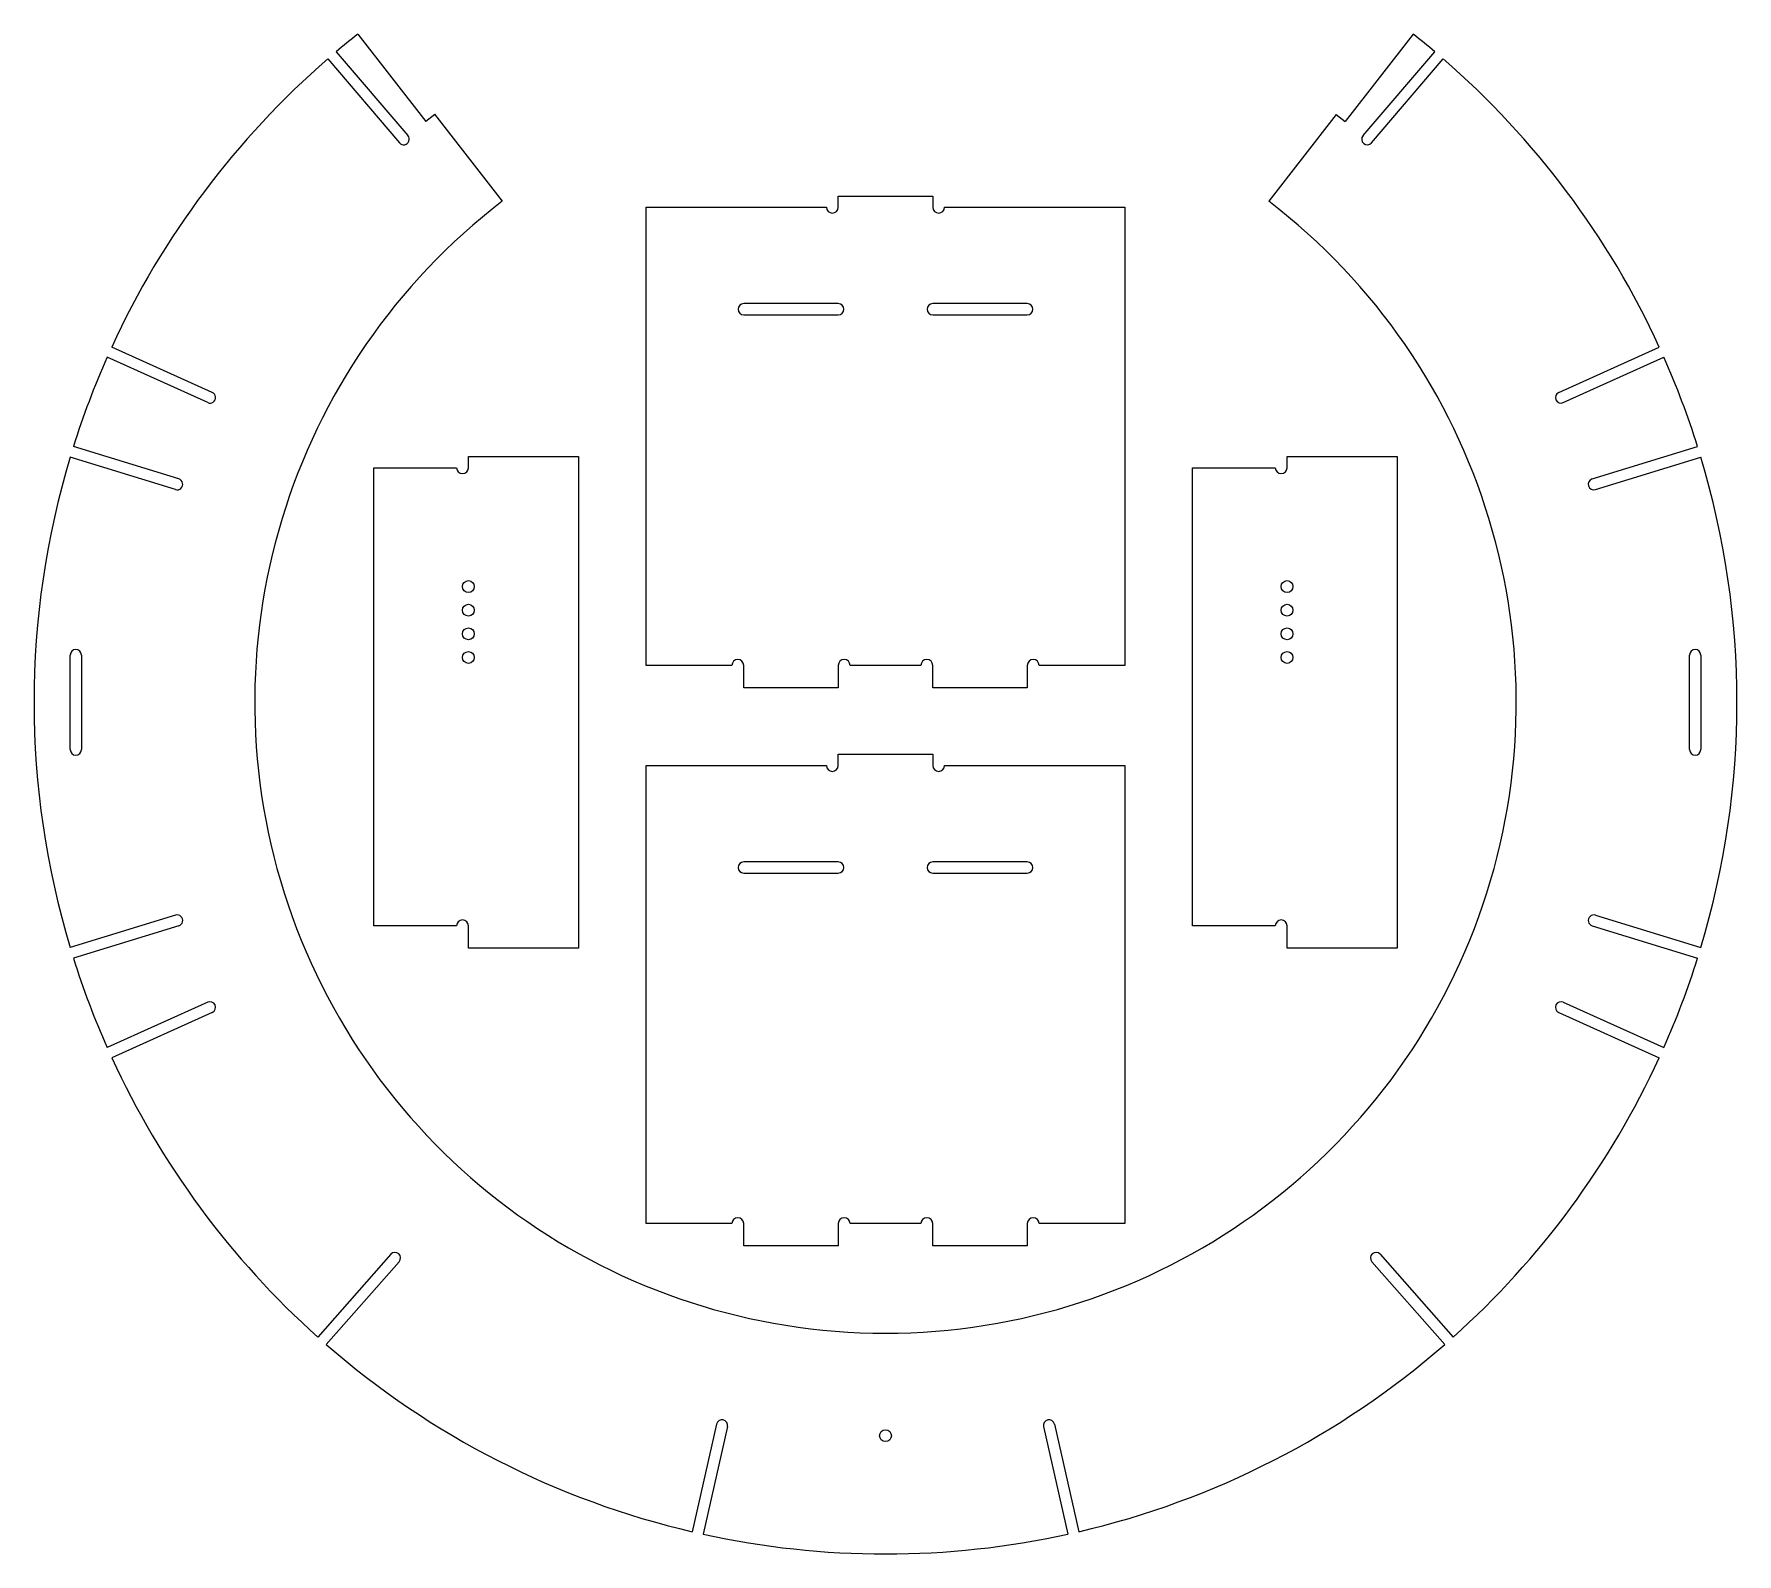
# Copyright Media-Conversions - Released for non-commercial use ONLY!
# Model space of a CAD drawing. Header units: millimetres. Extents: x -229 to 229, y -229 to 180.
import ezdxf

# ---------------------------------------------------------------- set-up
doc = ezdxf.new("R2010")
doc.units = ezdxf.units.MM
doc.layers.add('VISIBLE', color=7, linetype='Continuous', lineweight=0, true_color=0xffffff)

msp = doc.modelspace()

# ---------------------------------------------------------------- linework, layer by layer
at = {"layer": 'VISIBLE'}
for p, q in [((-141.79, 179.57), (-123.49, 156.08)), ((141.79, 179.57), (123.49, 156.08)), ((-147.6, 174.82), (-128.33, 152.3)), ((128.33, 152.3), (147.6, 174.82)), ((-149.88, 172.87), (-130.61, 150.35)), ((130.61, 150.35), (149.88, 172.87)), ((-121.13, 157.92), (-123.49, 156.08)), ((-121.21, 158.03), (-102.98, 134.63)), ((121.13, 157.92), (102.98, 134.63)), ((121.13, 157.92), (123.49, 156.08)), ((-64.29, 9.95), (-64.29, 133.05)), ((-64.29, 133.05), (-15.87, 133.05)), ((-12.7, 136.05), (12.7, 136.05)), ((-12.7, 133.05), (-12.7, 136.05)), ((12.7, 136.05), (12.7, 133.05)), ((15.88, 133.05), (64.29, 133.05)), ((64.29, 133.05), (64.29, 9.95)), ((-12.7, 107.13), (-38.1, 107.13)), ((38.1, 107.13), (12.7, 107.13)), ((-38.1, 104.13), (-12.7, 104.13)), ((12.7, 104.13), (38.1, 104.13)), ((-182.14, 80.55), (-209.16, 92.75)), ((-180.9, 83.29), (-207.92, 95.48)), ((180.9, 83.29), (207.92, 95.48)), ((182.14, 80.55), (209.16, 92.75)), ((-189.9, 60.03), (-218.23, 68.75)), ((189.9, 60.03), (218.23, 68.75)), ((-190.78, 57.16), (-219.11, 65.88)), ((-112.09, 63.05), (-112.09, 66.05)), ((-112.09, 66.05), (-82.49, 66.05)), ((-82.49, 66.05), (-82.49, -66.05)), ((107.91, 63.05), (107.91, 66.05)), ((107.91, 66.05), (137.51, 66.05)), ((137.51, 66.05), (137.51, -66.05)), ((190.78, 57.16), (219.11, 65.88)), ((-137.51, -60.05), (-137.51, 63.05)), ((-137.51, 63.05), (-115.26, 63.05)), ((82.49, -60.05), (82.49, 63.05)), ((82.49, 63.05), (104.74, 63.05)), ((-219.08, -12.7), (-219.08, 12.7)), ((-216.08, 12.7), (-216.08, -12.7)), ((-41.27, 9.95), (-64.29, 9.95)), ((-38.1, 3.95), (-38.1, 9.95)), ((-12.7, 9.95), (-12.7, 3.95)), ((9.53, 9.95), (-9.52, 9.95)), ((12.7, 3.95), (12.7, 9.95)), ((38.1, 9.95), (38.1, 3.95)), ((64.29, 9.95), (41.28, 9.95)), ((216.08, -12.7), (216.08, 12.7)), ((219.08, 12.7), (219.08, -12.7)), ((-12.7, 3.95), (-38.1, 3.95)), ((38.1, 3.95), (12.7, 3.95)), ((-64.29, -140.05), (-64.29, -16.95)), ((-64.29, -16.95), (-15.87, -16.95)), ((-12.7, -13.95), (12.7, -13.95)), ((-12.7, -16.95), (-12.7, -13.95)), ((12.7, -13.95), (12.7, -16.95)), ((15.88, -16.95), (64.29, -16.95)), ((64.29, -16.95), (64.29, -140.05)), ((-12.7, -42.87), (-38.1, -42.87)), ((38.1, -42.87), (12.7, -42.87)), ((-38.1, -45.87), (-12.7, -45.87)), ((12.7, -45.87), (38.1, -45.87)), ((-190.78, -57.16), (-219.11, -65.88)), ((190.78, -57.16), (219.11, -65.88)), ((-189.9, -60.03), (-218.23, -68.75)), ((-115.26, -60.05), (-137.51, -60.05)), ((-112.09, -66.05), (-112.09, -60.05)), ((104.74, -60.05), (82.49, -60.05)), ((107.91, -66.05), (107.91, -60.05)), ((189.9, -60.03), (218.23, -68.75)), ((-82.49, -66.05), (-112.09, -66.05)), ((137.51, -66.05), (107.91, -66.05)), ((-182.14, -80.55), (-209.16, -92.75)), ((182.14, -80.55), (209.16, -92.75)), ((-180.9, -83.29), (-207.92, -95.48)), ((180.9, -83.29), (207.92, -95.48)), ((-41.27, -140.05), (-64.29, -140.05)), ((-38.1, -146.05), (-38.1, -140.05)), ((-12.7, -140.05), (-12.7, -146.05)), ((9.53, -140.05), (-9.52, -140.05)), ((12.7, -146.05), (12.7, -140.05)), ((38.1, -140.05), (38.1, -146.05)), ((64.29, -140.05), (41.28, -140.05)), ((-12.7, -146.05), (-38.1, -146.05)), ((38.1, -146.05), (12.7, -146.05)), ((-132.93, -148.3), (-152.55, -170.52)), ((-130.68, -150.29), (-150.3, -172.51)), ((130.68, -150.29), (150.3, -172.51)), ((132.93, -148.3), (152.55, -170.52)), ((-45.38, -193.92), (-51.92, -222.83)), ((-42.46, -194.58), (-48.99, -223.49)), ((42.46, -194.58), (48.99, -223.49)), ((45.38, -193.92), (51.92, -222.83))]:
    msp.add_line(p, q, dxfattribs=at)
for centre in [(-112.09, 31.12), (107.91, 31.12), (-112.09, 24.77), (107.91, 24.77), (-112.09, 18.42), (107.91, 18.42), (-112.09, 12.07), (107.91, 12.07), (0, -197.03)]:
    msp.add_circle(centre, 1.59, dxfattribs=at)
for centre, radius, start, end in [((0, 0), 228.8, 128.2959, 130.1744), ((0, 0), 228.8, 49.8256, 51.7041), ((0, 0), 228.8, 130.9256, 155.3344), ((0, 0), 228.8, 24.6656, 49.0744), ((-129.47, 151.32), 1.5, 220.5453, 40.55), ((129.47, 151.32), 1.5, 139.45, 319.4451), ((0, 0), 169.5, 127.4132, 52.5868), ((-14.29, 133.05), 1.59, 180, 0), ((14.29, 133.05), 1.59, 180, 0), ((-38.1, 105.63), 1.5, 90, 270), ((-12.7, 105.63), 1.5, 270, 90), ((12.7, 105.63), 1.5, 90, 270), ((38.1, 105.63), 1.5, 270, 90), ((0, 0), 228.8, 156.0856, 162.5144), ((0, 0), 228.8, 17.4856, 23.9144), ((-181.52, 81.92), 1.5, 245.7089, 65.71), ((181.52, 81.92), 1.5, 114.29, 294.2885), ((0, 0), 228.8, 163.2656, 196.7344), ((0, 0), 228.8, 343.2656, 16.7344), ((-190.34, 58.59), 1.5, 252.8852, 72.89), ((-113.67, 63.05), 1.59, 180, 0), ((106.33, 63.05), 1.59, 180, 0), ((190.34, 58.59), 1.5, 107.11, 287.1051), ((-217.58, 12.7), 1.5, 0, 180), ((217.58, 12.7), 1.5, 0, 180), ((-39.69, 9.95), 1.59, 0, 180), ((-11.11, 9.95), 1.59, 0, 180), ((11.11, 9.95), 1.59, 0, 180), ((39.69, 9.95), 1.59, 0, 180), ((-217.58, -12.7), 1.5, 180, 0), ((217.58, -12.7), 1.5, 180, 0), ((-14.29, -16.95), 1.59, 180, 0), ((14.29, -16.95), 1.59, 180, 0), ((-38.1, -44.37), 1.5, 90, 270), ((-12.7, -44.37), 1.5, 270, 90), ((12.7, -44.37), 1.5, 90, 270), ((38.1, -44.37), 1.5, 270, 90), ((-190.34, -58.59), 1.5, 287.11, 107.1144), ((-113.67, -60.05), 1.59, 0, 180), ((106.33, -60.05), 1.59, 0, 180), ((190.34, -58.59), 1.5, 72.8855, 252.89), ((0, 0), 228.8, 197.4856, 203.9144), ((0, 0), 228.8, 336.0856, 342.5144), ((-181.52, -81.92), 1.5, 294.2915, 114.29), ((181.52, -81.92), 1.5, 65.71, 245.7088), ((0, 0), 228.8, 204.6656, 228.1844), ((0, 0), 228.8, 311.8156, 335.3344), ((-39.69, -140.05), 1.59, 0, 180), ((-11.11, -140.05), 1.59, 0, 180), ((11.11, -140.05), 1.59, 0, 180), ((39.69, -140.05), 1.59, 0, 180), ((-131.81, -149.29), 1.5, 318.5613, 138.56), ((131.81, -149.29), 1.5, 41.4405, 221.44), ((0, 0), 228.8, 228.9356, 256.8844), ((0, 0), 228.8, 283.1156, 311.0644), ((-43.92, -194.25), 1.5, 347.2624, 167.26), ((43.92, -194.25), 1.5, 12.74, 192.7382), ((0, 0), 228.8, 257.6356, 282.3644)]:
    msp.add_arc(centre, radius, start, end, dxfattribs=at)

doc.saveas('drawing.dxf')
